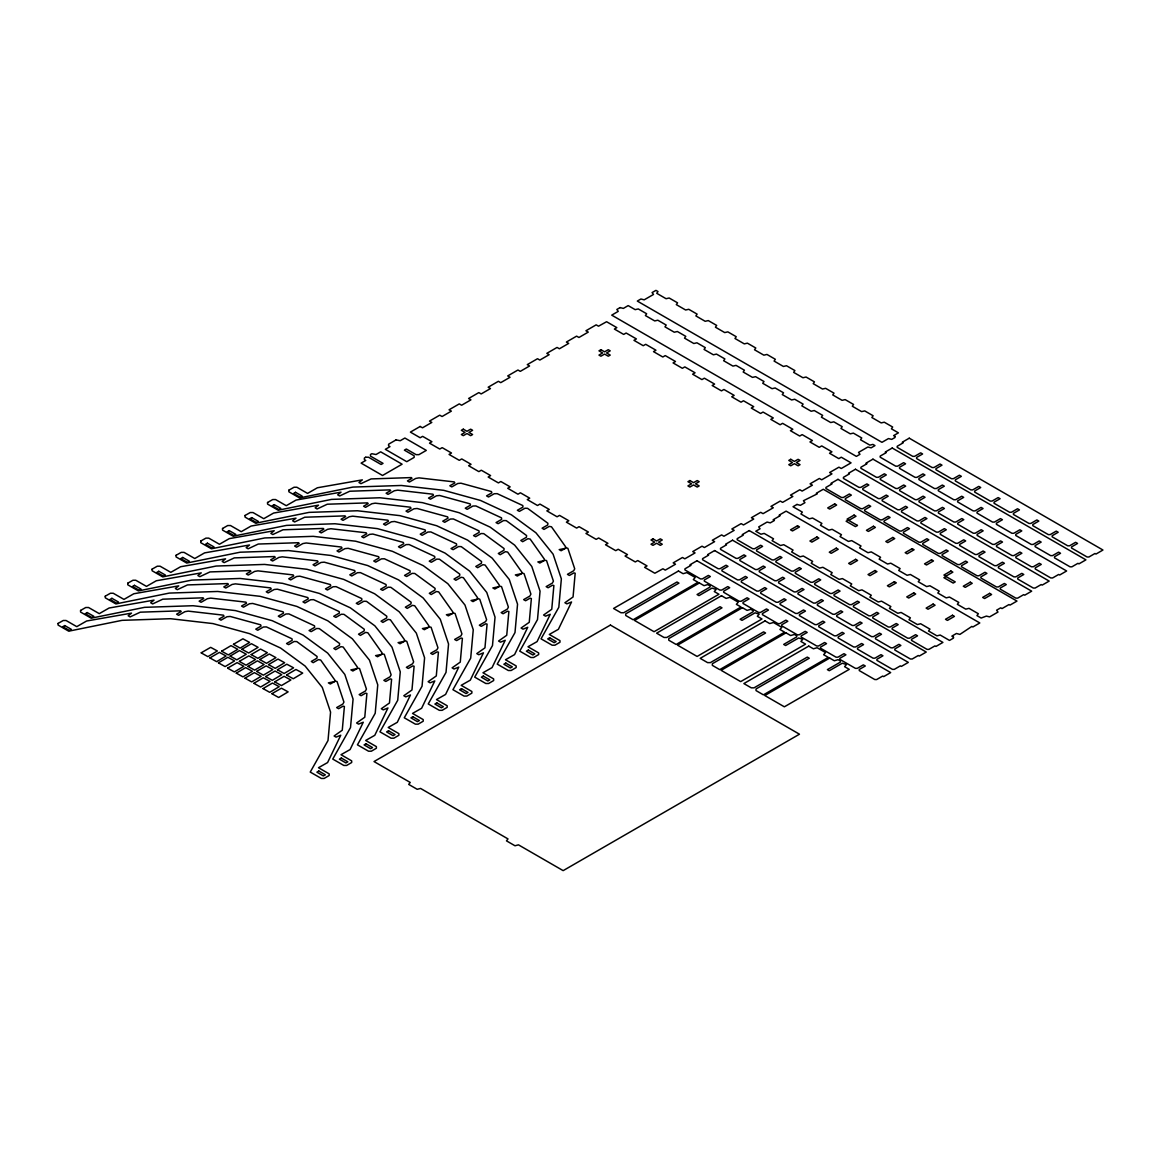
<?xml version="1.0" encoding="UTF-8"?>
<svg xmlns="http://www.w3.org/2000/svg" width="1161" height="1161" viewBox="0 0 1161 1161"><rect width="100%" height="100%" fill="white"/><g stroke="black" fill="none" stroke-linecap="round" stroke-linejoin="round"><path stroke-width="1.5" d="M201.23 652.903L207.906 656.647L217.354 650.973L210.678 647.345L201.245 652.787M209.938 657.939L216.628 661.668L226.076 656.009L219.4 652.38L209.952 657.881M218.457 662.858L225.132 666.588L234.58 660.914L227.904 657.3L218.457 662.8M221.635 651.19L228.311 654.92L237.773 649.304L230.995 645.647L221.635 651.19M227.687 668.185L234.362 671.914L243.825 666.298L237.134 662.626L227.701 668.068M230.139 656.11L236.829 659.84L246.277 654.223L239.5 650.566L230.139 656.11M233.463 644.355L240.153 648.099L249.586 642.425L242.91 638.797L233.477 644.297M236.293 673.148L242.968 676.878L252.43 671.276L245.653 667.604L236.293 673.148M239.369 661.436L246.059 665.166L255.507 659.492L248.831 655.878L239.398 661.32M241.967 649.275L248.657 653.004L258.105 647.33L251.429 643.716L241.981 649.217M245.015 678.184L251.69 681.913L261.152 676.312L254.375 672.64L245.015 678.126M247.975 666.399L254.665 670.129L264.113 664.527L257.437 660.841L247.975 666.399M251.197 654.601L257.887 658.331L267.335 652.714L260.557 649.057L251.211 654.543M253.925 683.336L260.615 687.065L270.063 681.405L263.286 677.792L253.94 683.278M256.697 671.435L263.387 675.165L272.835 669.563L266.159 665.877L256.726 671.319M259.803 659.564L266.493 663.308L275.941 657.634L269.265 654.02L259.817 659.521M263.054 688.604L269.744 692.333L279.191 686.673L272.516 683.045L263.068 688.546M265.622 676.587L272.313 680.317L281.76 674.701L275.07 671.029L265.622 676.587M268.539 664.6L275.215 668.344L284.663 662.728L277.987 659.056L268.539 664.6M271.979 693.756L278.669 697.485L288.117 691.883L281.426 688.197L272.008 693.639M274.751 681.855L281.426 685.585L290.889 679.983L284.111 676.312L274.751 681.855M277.45 669.752L284.14 673.496L293.588 667.822L286.811 664.208L277.45 669.752M286.578 675.02L293.269 678.764L302.716 673.09L295.939 669.476L286.593 674.976M895 436.434L895 437.508L891.735 439.38L888.484 438.568L881.954 442.326L637.316 301.076L640.916 299.001L644.195 299.828L653.512 294.459L652.09 292.572L655.936 290.366L657.997 291.542L656.763 293.327L666.066 298.711L669.171 298L677.56 302.832L676.312 304.617L685.629 310.002L688.734 309.29L697.108 314.123L695.874 315.908L705.177 321.292L708.283 320.581L716.671 325.414L715.423 327.199L724.74 332.583L727.845 331.872L736.219 336.705L734.986 338.49L744.288 343.874L747.394 343.163L755.782 347.995L754.534 349.78L763.851 355.164L766.957 354.453L775.33 359.286L774.097 361.071L783.399 366.455L786.505 365.744L794.893 370.577L793.645 372.362L802.962 377.746L806.068 377.035L814.442 381.867L813.208 383.652L822.51 389.037L825.616 388.325L834.004 393.158L832.756 394.943L842.073 400.327L845.179 399.616L853.553 404.449L852.319 406.234L861.622 411.618L864.727 410.907L873.101 415.74L871.867 417.525L881.184 422.909L884.276 422.198L892.664 427.03L891.43 428.815L898.411 432.85L893.593 435.622L895 436.434M953.471 637.055L953.471 638.129L949.495 640.422L940.192 635.038L936.927 635.851L928.553 631.004L929.946 629.131L920.629 623.747L917.379 624.56L908.99 619.713L910.384 617.841L901.081 612.457L897.816 613.269L889.442 608.422L890.835 606.535L881.518 601.166L878.267 601.964L869.879 597.131L871.272 595.245L861.97 589.875L858.705 590.673L850.331 585.841L851.724 583.954L842.407 578.584L839.156 579.383L830.783 574.55L832.176 572.663L822.859 567.294L819.608 568.092L811.22 563.259L812.613 561.373L803.296 556.003L800.045 556.801L791.657 551.968L793.05 550.082L783.748 544.698L780.482 545.51L772.109 540.663L773.502 538.791L764.185 533.407L760.934 534.22L755.767 531.245L760.063 528.763L758.713 526.905L767.073 522.073L770.294 522.856L774.402 520.491L773.124 519.765L780.105 515.731L779.133 515.165L786.113 511.13L979.811 622.964L972.831 626.998L971.844 626.432L959.9 634.414L956.432 633.485L951.86 636.126L953.471 637.055M58.065 623.442L58.05 625.039L68.717 631.178L122.094 620.337L170.522 618.711L212.942 623.588L249.673 633.688L280.599 648.056L305.14 666.066L322.294 687.428L330.566 712.128L328.012 740.529L310.248 772.08L321.35 778.45L324.137 778.45L329.187 775.49L329.187 773.879L318.477 767.711L327.591 762.559L340.753 735.232L336.051 737.119L334.107 735.987L342.263 730.24L344.396 706.483L343.09 706.149L338.591 708.718L336.646 707.586L342.901 704.016L343.932 702.086L337.038 681.507L335.268 681.188L330.334 684.003L328.389 682.871L334.412 681.638L334.934 680.201L320.668 660.029L318.433 659.651L313.18 662.655L311.308 661.436L316.924 658.229L317.113 656.516L296.766 641.583L294.139 641.496L288.639 644.631L286.535 643.542L292.166 640.335L292.021 638.811L266.391 626.911L263.445 626.998L257.713 630.263L255.768 629.131L261.036 626.113L260.659 624.821L230.154 616.447L226.961 616.752L220.982 620.177L219.037 619.045L224.015 616.186L223.478 615.17L188.213 611.121L184.875 611.702L178.562 615.301L176.617 614.169L181.16 611.571L180.594 610.831L140.278 612.181L130.119 616.912L128.174 615.78L131.527 613.124L86.596 621.019L76.771 626.65L66.046 620.496L63.231 620.496L58.065 623.442M80.573 610.439L80.559 612.05L91.226 618.174L144.603 607.334L193.031 605.723L235.451 610.599L272.182 620.685L303.108 635.052L327.663 653.077L344.802 674.425L353.075 699.14L350.52 727.541L332.757 759.076L343.859 765.462L346.646 765.447L351.696 762.501L351.696 760.876L341 754.708L350.1 749.556L363.262 722.229L358.56 724.116L356.616 722.984L364.772 717.251L366.905 693.494L365.599 693.161L361.1 695.715L359.155 694.583L365.41 691.013L366.441 689.097L359.547 668.504L357.777 668.199L352.842 671.014L350.898 669.868L356.92 668.649L357.443 667.198L343.177 647.025L340.942 646.662L335.689 649.652L333.831 648.433L339.447 645.226L339.622 643.528L319.275 628.594L316.648 628.493L311.148 631.642L309.058 630.539L314.675 627.332L314.529 625.823L288.9 613.908L285.954 613.995L280.222 617.275L278.277 616.143L283.545 613.124L283.168 611.832L252.663 603.444L249.47 603.764L243.491 607.174L241.546 606.042L246.524 603.198L245.987 602.167L210.721 598.118L207.384 598.699L201.071 602.298L199.126 601.166L203.683 598.568L203.102 597.828L162.801 599.178L152.642 603.923L150.698 602.791L154.036 600.121L109.105 608.016L99.28 613.647L88.555 607.508L85.754 607.508L80.573 610.439M105.259 596.188L105.245 597.799L115.911 603.923L169.288 593.082L217.717 591.471L260.137 596.333L296.868 606.434L327.794 620.801L352.349 638.811L369.488 660.174L377.76 684.888L375.206 713.289L357.443 744.825L368.545 751.211L371.346 751.196L376.396 748.25L376.382 746.625L365.686 740.457L374.785 735.305L387.948 707.978L383.246 709.864L381.301 708.732L389.457 703L391.591 679.243L390.285 678.895L385.8 681.463L383.856 680.331L390.096 676.761L391.126 674.846L384.247 654.253L382.462 653.933L377.528 656.749L375.584 655.617L381.621 654.383L382.129 652.946L367.863 632.774L365.628 632.397L360.389 635.401L358.517 634.182L364.133 630.974L364.307 629.277L343.961 614.343L341.334 614.242L335.834 617.391L333.744 616.288L339.36 613.081L339.23 611.571L313.586 599.656L310.64 599.744L304.908 603.023L302.963 601.877L308.245 598.873L307.854 597.581L277.348 589.193L274.17 589.498L268.176 592.923L266.232 591.791L271.21 588.946L270.687 587.916L235.407 583.867L232.069 584.447L225.756 588.046L223.812 586.915L228.369 584.317L227.803 583.577L187.487 584.926L177.328 589.672L175.384 588.54L178.721 585.87L133.805 593.764L123.966 599.395L113.241 593.256L110.44 593.242L105.259 596.188M127.768 583.185L127.754 584.796L138.42 590.92L191.797 580.094L240.24 578.468L282.645 583.344L319.377 593.445L350.303 607.813L374.858 625.823L391.997 647.17L400.269 671.885L397.715 700.286L379.952 731.836L391.068 738.207L393.855 738.207L398.905 735.247L398.891 733.636L388.195 727.468L397.294 722.316L410.457 694.989L405.755 696.876L403.81 695.729L411.966 689.997L414.1 666.24L412.794 665.906L408.309 668.475L406.365 667.328L412.605 663.773L413.635 661.843L406.756 641.264L404.971 640.945L400.037 643.76L398.092 642.628L404.13 641.394L404.638 639.943L390.372 619.771L388.137 619.408L382.898 622.398L381.026 621.179L386.642 617.971L386.831 616.273L366.47 601.34L363.843 601.253L358.343 604.388L356.253 603.299L361.869 600.092L361.739 598.568L336.095 586.653L333.149 586.74L327.417 590.02L325.472 588.888L330.754 585.87L330.377 584.578L299.857 576.19L296.679 576.509L290.685 579.919L288.741 578.788L293.718 575.943L293.196 574.927L257.931 570.864L254.578 571.444L248.265 575.058L246.321 573.911L250.878 571.314L250.312 570.588L209.996 571.923L199.837 576.669L197.892 575.537L201.245 572.881L156.314 580.761L146.475 586.392L135.764 580.253L132.949 580.253L127.768 583.185M152.091 569.151L152.091 570.748L162.743 576.886L216.12 566.046L264.563 564.42L306.968 569.296L343.7 579.397L374.626 593.764L399.181 611.774L416.335 633.137L424.592 657.837L422.053 686.238L404.275 717.788L415.391 724.159L418.178 724.159L423.228 721.199L423.214 719.588L412.518 713.42L421.617 708.268L434.78 680.941L430.078 682.828L428.133 681.696L436.289 675.949L438.423 652.192L437.131 651.858L432.632 654.427L430.687 653.295L436.928 649.725L437.958 647.794L431.079 627.216L429.294 626.896L424.375 629.712L422.415 628.58L428.453 627.346L428.96 625.91L414.695 605.737L412.474 605.36L407.221 608.364L405.349 607.145L410.965 603.923L411.154 602.225L390.793 587.292L388.166 587.205L382.666 590.339L380.576 589.251L386.192 586.044L386.062 584.52L360.418 572.62L357.472 572.707L351.739 575.972L349.795 574.84L355.077 571.822L354.7 570.53L324.195 562.156L321.002 562.461L315.008 565.886L313.064 564.739L318.056 561.895L317.519 560.879L282.254 556.83L278.901 557.411L272.603 561.01L270.658 559.878L275.201 557.28L274.635 556.54L234.319 557.89L224.16 562.621L222.215 561.489L225.568 558.833L180.637 566.728L170.798 572.344L160.087 566.205L157.272 566.205L152.091 569.151M176.051 555.306L176.051 556.917L186.703 563.041L240.08 552.215L288.523 550.59L330.943 555.466L367.674 565.552L398.6 579.919L423.141 597.944L440.295 619.292L448.552 644.007L446.013 672.408L428.249 703.958L439.351 710.329L442.138 710.329L447.188 707.368L447.188 705.757L436.478 699.59L445.592 694.438L458.755 667.111L454.053 668.997L452.108 667.851L460.264 662.118L462.397 638.361L461.091 638.028L456.592 640.596L454.648 639.45L460.902 635.894L461.933 633.964L455.039 613.385L453.269 613.066L448.335 615.881L446.39 614.75L452.413 613.516L452.935 612.065L438.669 591.892L436.434 591.529L431.181 594.519L429.309 593.3L434.925 590.093L435.114 588.395L414.753 573.461L412.14 573.374L406.626 576.509L404.536 575.421L410.152 572.213L410.022 570.69L384.378 558.775L381.447 558.862L375.7 562.142L373.755 561.01L379.037 557.991L378.66 556.7L348.155 548.311L344.962 548.631L338.968 552.041L337.024 550.909L342.016 548.065L341.479 547.049L306.214 542.985L302.876 543.566L296.563 547.179L294.618 546.033L299.161 543.435L298.595 542.709L258.279 544.045L248.12 548.79L246.176 547.658L249.528 545.002L204.597 552.883L194.772 558.514L184.048 552.375L181.232 552.375L176.051 555.306M200.751 541.055L200.737 542.666L211.404 548.79L264.781 537.949L313.209 536.338L355.629 541.215L392.36 551.301L423.286 565.668L447.841 583.693L464.98 605.041L473.253 629.755L470.698 658.156L452.935 689.692L464.037 696.078L466.824 696.063L471.874 693.117L471.874 691.492L461.178 685.324L470.278 680.172L483.44 652.845L478.738 654.731L476.794 653.599L484.95 647.867L487.083 624.11L485.777 623.776L481.278 626.33L479.333 625.198L485.588 621.628L486.619 619.713L479.725 599.12L477.955 598.815L473.02 601.63L471.076 600.484L477.098 599.265L477.621 597.813L463.355 577.641L461.12 577.278L455.867 580.268L454.009 579.049L459.625 575.841L459.8 574.144L439.453 559.21L436.826 559.109L431.326 562.258L429.236 561.155L434.853 557.948L434.707 556.438L409.078 544.524L406.132 544.611L400.4 547.89L398.455 546.758L403.723 543.74L403.346 542.448L372.841 534.06L369.648 534.379L363.669 537.79L361.724 536.658L366.702 533.813L366.165 532.783L330.9 528.734L327.562 529.314L321.249 532.914L319.304 531.782L323.861 529.184L323.28 528.444L282.979 529.793L272.82 534.539L270.876 533.407L274.214 530.737L229.283 538.631L219.458 544.262L208.733 538.124L205.932 538.124L200.751 541.055M222.535 528.487L222.52 530.084L233.187 536.208L286.564 525.382L334.992 523.756L377.412 528.632L414.143 538.733L445.069 553.1L469.625 571.11L486.764 592.458L495.036 617.173L492.482 645.574L474.718 677.124L485.82 683.495L488.621 683.495L493.672 680.535L493.657 678.924L482.961 672.756L492.061 667.604L505.224 640.277L500.522 642.164L498.577 641.032L506.733 635.285L508.866 611.528L507.56 611.194L503.076 613.763L501.131 612.616L507.372 609.061L508.402 607.13L501.508 586.552L499.738 586.232L494.804 589.048L492.859 587.916L498.882 586.682L499.404 585.231L485.138 565.059L482.903 564.696L477.65 567.685L475.792 566.466L481.409 563.259L481.583 561.561L461.236 546.628L458.61 546.541L453.109 549.675L451.019 548.587L456.636 545.38L456.491 543.856L430.862 531.941L427.916 532.028L422.183 535.308L420.238 534.176L425.506 531.158L425.129 529.866L394.624 521.478L391.431 521.797L385.452 525.222L383.507 524.075L388.485 521.231L387.948 520.215L352.683 516.166L349.345 516.732L343.032 520.346L341.087 519.214L345.644 516.616L345.078 515.876L304.762 517.225L294.604 521.957L292.659 520.825L295.997 518.169L251.081 526.049L241.241 531.68L230.517 525.541L227.716 525.541L222.535 528.487M245.044 515.484L245.029 517.095L255.696 523.219L309.073 512.378L357.501 510.767L399.921 515.644L436.652 525.73L467.578 540.097L492.133 558.107L509.273 579.47L517.545 604.184L514.991 632.585L497.227 664.121L508.329 670.507L511.13 670.492L516.181 667.546L516.166 665.921L505.47 659.753L514.57 654.601L527.733 627.274L523.03 629.16L521.086 628.028L529.242 622.296L531.375 598.539L530.069 598.191L525.585 600.759L523.64 599.627L529.88 596.057L530.911 594.142L524.032 573.549L522.247 573.229L517.313 576.045L515.368 574.913L521.405 573.679L521.913 572.242L507.647 552.07L505.412 551.693L500.173 554.697L498.301 553.478L503.918 550.27L504.092 548.572L483.745 533.639L481.118 533.538L475.618 536.687L473.528 535.584L479.145 532.377L479.014 530.867L453.37 518.952L450.424 519.04L444.692 522.319L442.747 521.173L448.03 518.169L447.638 516.877L417.133 508.489L413.955 508.794L407.961 512.219L406.016 511.087L410.994 508.242L410.457 507.212L375.192 503.163L371.854 503.743L365.541 507.342L363.596 506.211L368.153 503.613L367.587 502.873L327.271 504.222L317.113 508.968L315.168 507.836L318.506 505.166L273.59 513.06L263.75 518.691L253.025 512.552L250.225 512.538L245.044 515.484M267.552 502.495L267.538 504.092L278.205 510.216L331.582 499.39L380.01 497.764L422.43 502.64L459.161 512.741L490.087 527.109L514.642 545.119L531.782 566.466L540.054 591.181L537.499 619.582L519.736 651.132L530.853 657.503L533.639 657.503L538.689 654.543L538.675 652.932L527.979 646.764L537.079 641.612L550.241 614.285L545.539 616.172L543.595 615.025L551.751 609.293L553.884 585.536L552.578 585.202L548.094 587.771L546.149 586.624L552.389 583.069L553.42 581.139L546.541 560.56L544.756 560.241L539.821 563.056L537.877 561.924L543.914 560.69L544.422 559.239L530.156 539.067L527.921 538.704L522.682 541.694L520.81 540.475L526.426 537.267L526.615 535.569L506.254 520.636L503.627 520.549L498.127 523.684L496.037 522.595L501.654 519.388L501.523 517.864L475.879 505.949L472.933 506.036L467.201 509.316L465.256 508.184L470.539 505.166L470.161 503.874L439.642 495.486L436.463 495.805L430.47 499.215L428.525 498.084L433.503 495.239L432.98 494.223L397.715 490.16L394.363 490.74L388.05 494.354L386.105 493.222L390.662 490.61L390.096 489.884L349.78 491.234L339.622 495.965L337.677 494.833L341.029 492.177L296.099 500.057L286.259 505.688L275.549 499.549L272.733 499.549L267.552 502.495M288.857 490.189L288.857 491.785L299.509 497.924L352.886 487.083L401.329 485.472L443.734 490.334L480.465 500.435L511.406 514.802L535.947 532.812L553.1 554.174L561.358 578.875L558.818 607.276L541.041 638.826L552.157 645.211L554.943 645.197L559.994 642.236L559.979 640.625L549.284 634.457L558.397 629.306L571.546 601.978L566.844 603.865L564.899 602.733L573.055 596.986L575.188 573.229L573.897 572.895L569.398 575.464L567.453 574.332L573.694 570.762L574.724 568.832L567.845 548.253L566.06 547.934L561.14 550.749L559.196 549.617L565.218 548.384L565.726 546.947L551.46 526.775L549.24 526.397L543.987 529.401L542.114 528.182L547.731 524.975L547.919 523.277L527.558 508.329L524.932 508.242L519.431 511.377L517.342 510.289L522.958 507.081L522.827 505.557L497.184 493.657L494.238 493.744L488.505 497.01L486.561 495.878L491.843 492.859L491.466 491.567L460.961 483.194L457.768 483.498L451.774 486.923L449.829 485.791L454.822 482.947L454.285 481.917L419.019 477.868L415.682 478.448L409.369 482.047L407.424 480.915L411.966 478.317L411.4 477.577L371.085 478.927L360.926 483.673L358.981 482.526L362.334 479.87L317.403 487.765L307.563 493.396L296.853 487.243L294.038 487.243L288.857 490.189M64.711 625.576L62.781 626.708L69.326 630.423L71.314 629.32L64.711 625.576M87.22 612.573L85.29 613.719L91.835 617.434L93.823 616.317L87.22 612.573M111.92 598.321L109.976 599.453L116.521 603.169L118.509 602.066L111.92 598.321M134.429 585.333L132.485 586.465L139.044 590.18L141.018 589.077L134.429 585.333M158.752 571.285L156.808 572.417L163.367 576.132L165.355 575.029L158.752 571.285M182.712 557.454L180.782 558.586L187.327 562.301L189.316 561.198L182.712 557.454M207.398 543.188L205.468 544.335L212.013 548.05L214.001 546.933L207.398 543.188M229.181 530.621L227.251 531.753L233.796 535.468L235.785 534.365L229.181 530.621M251.705 517.617L249.76 518.749L256.305 522.465L258.293 521.362L251.705 517.617M274.214 504.629L272.269 505.761L278.814 509.476L280.802 508.373L274.214 504.629M295.518 492.322L293.573 493.454L300.133 497.169L302.121 496.066L295.518 492.322M318.825 771.02L316.895 772.167L323.382 775.94L325.341 774.822L318.825 771.02M341.334 758.031L339.404 759.163L345.891 762.951L347.85 761.819L341.334 758.031M366.034 743.766L364.09 744.912L370.577 748.685L372.536 747.568L366.034 743.766M388.543 730.777L386.598 731.909L393.086 735.697L395.045 734.579L388.543 730.777M412.866 716.729L410.936 717.861L417.423 721.649L419.382 720.531L412.866 716.729M436.826 702.898L434.896 704.03L441.383 707.818L443.342 706.701L436.826 702.898M461.512 688.647L459.582 689.779L466.069 693.567L468.028 692.435L461.512 688.647M483.295 676.065L481.365 677.197L487.852 680.985L489.811 679.867L483.295 676.065M505.819 663.076L503.874 664.208L510.361 667.981L512.32 666.864L505.819 663.076M528.328 650.073L526.383 651.205L532.87 654.993L534.829 653.875L528.328 650.073M549.632 637.766L547.702 638.913L554.189 642.686L556.148 641.569L549.632 637.766M857.428 525.44L855.439 526.615L846.122 521.245L848.14 520.084L857.428 525.44M620.105 307.592L616.839 309.479L618.247 311.366L611.731 315.139L856.368 456.389L859.967 454.299L858.545 452.398L867.862 447.014L871.142 447.827L874.988 445.592L872.927 444.416L869.836 445.127L860.519 439.758L861.752 437.958L853.379 433.126L850.273 433.837L840.97 428.467L842.204 426.667L833.816 421.835L830.725 422.546L821.407 417.176L822.641 415.377L814.267 410.544L811.162 411.255L801.859 405.886L803.093 404.086L794.704 399.253L791.613 399.964L782.296 394.595L783.53 392.795L775.156 387.963L772.05 388.674L762.748 383.304L763.982 381.505L755.593 376.672L752.502 377.383L743.185 372.013L744.419 370.214L736.045 365.381L732.939 366.092L723.637 360.723L724.87 358.923L716.482 354.09L713.391 354.802L704.074 349.432L705.308 347.632L696.934 342.8L693.828 343.511L684.526 338.141L685.759 336.342L677.371 331.509L674.28 332.22L664.963 326.851L666.196 325.051L657.823 320.218L654.717 320.929L645.414 315.56L646.648 313.76L638.26 308.928L635.169 309.653L628.174 305.604L623.37 308.405L620.105 307.592M365.73 457.231L364.38 458.014L364.38 459.625L365.773 460.438L361.115 463.123L382.535 475.488L402.098 464.197L380.677 451.832L376.019 454.517L371.825 453.719L370.475 454.488L370.475 456.113L383.043 463.37L381.098 464.487L368.516 457.231L365.73 457.231M396.046 439.903L388.587 444.213L388.587 445.824L389.994 446.637L385.336 449.322L406.756 461.686L414.158 457.405L414.158 455.794L404.376 450.149L406.335 449.017L416.117 454.662L418.903 454.662L426.305 450.395L404.884 438.031L400.226 440.716L396.046 439.903M420.18 426.464L410.399 432.11L420.18 437.755L422.619 436.347L431.936 441.717L429.497 443.139L439.743 449.046L442.181 447.638L451.498 453.008L449.046 454.43L459.292 460.336L461.73 458.929L471.047 464.298L468.609 465.721L478.854 471.627L481.293 470.22L490.61 475.589L488.157 477.011L498.403 482.918L500.841 481.51L510.158 486.88L507.72 488.288L517.966 494.209L520.404 492.801L529.721 498.171L527.268 499.578L537.514 505.499L539.952 504.092L549.269 509.461L546.831 510.869L557.077 516.79L559.515 515.382L568.817 520.752L566.379 522.16L576.625 528.081L579.063 526.673L588.38 532.043L585.942 533.45L596.188 539.372L598.626 537.964L607.929 543.333L605.491 544.741L615.736 550.662L618.174 549.255L627.491 554.624L625.053 556.032L635.299 561.953L637.737 560.545L647.04 565.915L644.602 567.323L654.848 573.244L662.931 568.774L665.268 570.124L675.513 564.217L673.177 562.867L682.494 557.483L684.816 558.833L695.062 552.926L692.74 551.577L702.042 546.192L704.379 547.542L714.625 541.636L712.288 540.286L721.605 534.916L723.927 536.251L734.173 530.345L731.851 528.995L741.153 523.626L743.49 524.961L753.736 519.054L751.399 517.704L760.716 512.335L763.038 513.67L773.284 507.763L770.962 506.414L780.265 501.044L782.601 502.379L792.847 496.473L790.51 495.123L799.827 489.753L802.149 491.088L812.395 485.182L810.073 483.832L819.376 478.463L821.712 479.798L831.958 473.891L829.622 472.542L838.939 467.172L841.261 468.507L851.057 462.862L841.261 457.202L838.808 458.624L829.505 453.24L831.944 451.832L821.698 445.911L819.26 447.333L809.943 441.949L812.395 440.541L802.149 434.62L799.697 436.043L790.394 430.658L792.832 429.251L782.587 423.33L780.148 424.752L770.831 419.368L773.284 417.96L763.038 412.053L760.586 413.461L751.283 408.077L753.721 406.669L743.475 400.763L741.037 402.17L731.72 396.786L734.173 395.379L723.927 389.472L721.474 390.88L712.172 385.496L714.61 384.088L704.364 378.181L701.926 379.589L692.609 374.205L695.062 372.797L684.816 366.891L682.363 368.298L673.061 362.914L675.499 361.506L665.253 355.6L662.815 357.007L653.498 351.623L655.95 350.216L645.705 344.309L643.252 345.717L633.95 340.333L636.388 338.925L626.142 333.018L623.704 334.426L614.387 329.056L616.839 327.634L606.593 321.728L598.51 326.197L596.173 324.848L585.928 330.769L588.264 332.104L578.947 337.488L576.625 336.139L566.379 342.06L568.701 343.395L559.399 348.779L557.062 347.429L546.816 353.35L549.153 354.685L539.836 360.07L537.514 358.72L527.268 364.641L529.59 365.976L520.288 371.36L517.951 370.011L507.705 375.932L510.042 377.267L500.725 382.651L498.403 381.301L488.157 387.223L490.479 388.558L481.176 393.942L478.84 392.592L468.594 398.513L470.931 399.848L461.614 405.233L459.292 403.883L449.046 409.804L451.368 411.139L442.065 416.523L439.729 415.174L429.483 421.095L431.819 422.43L422.502 427.814L420.18 426.464M463.297 429.164L461.338 430.296L465.024 432.414L461.338 434.533L463.297 435.665L466.983 433.546L470.655 435.665L472.614 434.533L468.928 432.414L472.614 430.296L470.655 429.164L466.983 431.282L463.297 429.164M600.919 349.708L598.96 350.84L602.632 352.959L598.96 355.092L600.919 356.209L604.591 354.09L608.277 356.209L610.222 355.092L606.55 352.959L610.222 350.84L608.277 349.708L604.591 351.827L600.919 349.708M689.881 480.552L687.922 481.684L691.593 483.803L687.922 485.922L689.881 487.054L693.552 484.935L697.239 487.054L699.183 485.922L695.512 483.803L699.183 481.684L697.239 480.552L693.552 482.671L689.881 480.552M652.961 538.849L651.002 539.981L654.673 542.1L651.002 544.219L652.961 545.351L656.633 543.232L660.319 545.351L662.263 544.219L658.592 542.1L662.263 539.981L660.319 538.849L656.633 540.968L652.961 538.849M790.743 459.306L788.783 460.424L792.455 462.557L788.783 464.676L790.743 465.808L794.414 463.689L798.1 465.808L800.045 464.676L796.373 462.557L800.045 460.424L798.1 459.306L794.414 461.425L790.743 459.306M678.445 571.009L613.559 608.466L620.961 612.732L623.747 612.732L676.994 581.995L678.953 583.127L625.706 613.864L625.706 615.475L633.108 619.756L697.993 582.285L693.335 579.6L695.207 577.452L686.819 572.62L683.103 573.694L678.445 571.009M696.977 560.748L689.997 564.783L690.969 565.349L684.917 568.846L684.917 569.92L700.475 578.904L702.332 578.904L708.384 575.406L710.343 576.538L704.292 580.021L704.292 581.11L719.835 590.078L721.707 590.078L727.758 586.581L729.703 587.713L723.651 591.21L723.651 592.284L739.209 601.267L741.066 601.267L747.118 597.77L749.077 598.902L743.025 602.399L743.025 603.473L758.583 612.442L760.44 612.442L766.492 608.944L768.451 610.076L762.4 613.574L762.4 614.648L777.943 623.631L779.815 623.631L785.866 620.134L787.811 621.266L781.759 624.763L781.759 625.837L797.317 634.806L799.174 634.806L805.226 631.323L807.185 632.44L801.134 635.938L801.134 637.012L816.691 645.995L818.549 645.995L824.6 642.497L826.559 643.629L820.508 647.127L820.508 648.201L836.051 657.184L837.923 657.184L843.974 653.687L845.919 654.819L839.867 658.302L839.867 659.375L855.425 668.359L857.282 668.359L863.334 664.861L865.293 665.993L859.242 669.491L859.242 670.565L874.799 679.548L876.657 679.548L882.708 676.05L883.681 676.616L890.676 672.582L696.977 560.748M714.625 550.561L707.644 554.595L708.616 555.161L702.565 558.659L702.565 559.733L718.122 568.716L719.98 568.716L726.031 565.218L727.991 566.35L721.939 569.833L721.939 570.907L737.482 579.89L739.354 579.89L745.406 576.393L747.35 577.525L741.298 581.022L741.298 582.096L756.856 591.08L758.713 591.08L764.765 587.582L766.724 588.714L760.673 592.197L760.673 593.286L776.23 602.254L778.088 602.254L784.139 598.757L786.099 599.889L780.047 603.386L780.047 604.46L795.59 613.443L797.462 613.443L803.514 609.946L805.458 611.078L799.407 614.575L799.407 615.649L814.964 624.618L816.822 624.618L822.873 621.135L824.832 622.252L818.781 625.75L818.781 626.824L834.338 635.807L836.196 635.807L842.247 632.31L844.207 633.442L838.155 636.939L838.155 638.013L853.698 646.982L855.57 646.982L861.622 643.499L863.566 644.616L857.515 648.114L857.515 649.188L873.072 658.171L874.93 658.171L880.981 654.673L882.94 655.805L876.889 659.303L876.889 660.377L892.446 669.36L894.304 669.36L900.355 665.863L901.328 666.429L908.323 662.394L714.625 550.561M732.547 540.213L725.567 544.248L726.554 544.814L720.502 548.297L720.502 549.385L736.045 558.354L737.903 558.354L743.969 554.856L745.913 555.988L739.862 559.486L739.862 560.56L755.419 569.543L757.277 569.543L763.328 566.046L765.288 567.178L759.236 570.675L759.236 571.749L774.779 580.718L776.651 580.718L782.703 577.235L784.662 578.352L778.596 581.85L778.596 582.924L794.153 591.907L796.011 591.907L802.062 588.409L804.022 589.541L797.97 593.039L797.97 594.113L813.527 603.081L815.385 603.081L821.437 599.598L823.396 600.716L817.344 604.213L817.344 605.287L832.887 614.271L834.759 614.271L840.811 610.773L842.77 611.905L836.704 615.403L836.704 616.476L852.261 625.46L854.119 625.46L860.17 621.962L862.13 623.094L856.078 626.577L856.078 627.651L871.635 636.634L873.493 636.634L879.545 633.137L881.504 634.269L875.452 637.766L875.452 638.84L890.995 647.823L892.867 647.823L898.919 644.326L900.878 645.458L894.812 648.955L894.812 650.029L910.369 658.998L912.227 658.998L918.278 655.501L919.265 656.067L926.246 652.047L732.547 540.213M749.237 530.577L742.256 534.611L743.229 535.177L737.177 538.675L737.177 539.749L752.72 548.732L754.592 548.732L760.644 545.235L762.603 546.367L756.551 549.85L756.551 550.938L772.094 559.907L773.952 559.907L780.018 556.409L781.963 557.541L775.911 561.039L775.911 562.113L791.468 571.096L793.326 571.096L799.378 567.598L801.337 568.73L795.285 572.228L795.285 573.302L810.828 582.271L812.7 582.271L818.752 578.788L820.711 579.905L814.659 583.402L814.659 584.476L830.202 593.46L832.06 593.46L838.126 589.962L840.071 591.094L834.019 594.592L834.019 595.666L849.576 604.634L851.434 604.634L857.486 601.151L859.445 602.269L853.393 605.766L853.393 606.84L868.936 615.823L870.808 615.823L876.86 612.326L878.819 613.458L872.767 616.955L872.767 618.029L888.31 627.013L890.168 627.013L896.234 623.515L898.179 624.647L892.127 628.13L892.127 629.204L907.684 638.187L909.542 638.187L915.594 634.69L917.553 635.822L911.501 639.319L911.501 640.393L927.044 649.376L928.916 649.376L934.968 645.879L935.94 646.445L942.921 642.41L749.237 530.577M837.981 479.348L831 483.368L831.987 483.934L825.921 487.431L825.921 488.505L841.478 497.488L843.336 497.488L849.388 493.991L851.347 495.123L845.295 498.62L845.295 499.694L860.852 508.663L862.71 508.663L868.762 505.18L870.721 506.298L864.669 509.795L864.669 510.869L880.212 519.852L882.084 519.852L888.136 516.355L890.095 517.487L884.029 520.984L884.029 522.058L899.586 531.041L901.444 531.041L907.496 527.544L909.455 528.676L903.403 532.159L903.403 533.233L918.961 542.216L920.818 542.216L926.87 538.719L928.829 539.85L922.777 543.348L922.777 544.422L938.32 553.405L940.192 553.405L946.244 549.908L948.203 551.04L942.137 554.523L942.137 555.611L957.694 564.58L959.552 564.58L965.604 561.082L967.563 562.214L961.511 565.712L961.511 566.786L977.069 575.769L978.926 575.769L984.978 572.271L986.937 573.403L980.885 576.901L980.885 577.975L996.428 586.944L998.3 586.944L1004.352 583.461L1006.297 584.578L1000.245 588.076L1000.245 589.149L1015.802 598.133L1017.66 598.133L1023.712 594.635L1024.699 595.201L1031.679 591.167L837.981 479.348M855.468 469.247L848.488 473.282L849.46 473.848L843.408 477.345L843.408 478.419L858.966 487.388L860.823 487.388L866.875 483.905L868.834 485.022L862.783 488.52L862.783 489.594L878.326 498.577L880.198 498.577L886.249 495.079L888.194 496.211L882.142 499.709L882.142 500.783L897.7 509.766L899.557 509.766L905.609 506.269L907.568 507.401L901.517 510.884L901.517 511.957L917.074 520.941L918.932 520.941L924.983 517.443L926.942 518.575L920.891 522.073L920.891 523.147L936.434 532.13L938.306 532.13L944.357 528.632L946.302 529.764L940.25 533.247L940.25 534.336L955.808 543.304L957.665 543.304L963.717 539.807L965.676 540.939L959.625 544.436L959.625 545.51L975.182 554.494L977.04 554.494L983.091 550.996L985.05 552.128L978.999 555.626L978.999 556.7L994.542 565.668L996.414 565.668L1002.465 562.185L1004.41 563.303L998.358 566.8L998.358 567.874L1013.916 576.857L1015.773 576.857L1021.825 573.36L1023.784 574.492L1017.733 577.989L1017.733 579.063L1033.29 588.032L1035.148 588.032L1041.199 584.549L1042.172 585.115L1049.167 581.08L855.468 469.247M872.956 459.161L865.961 463.181L866.948 463.747L860.896 467.244L860.896 468.318L876.439 477.302L878.311 477.302L884.363 473.804L886.307 474.936L880.256 478.434L880.256 479.508L895.813 488.491L897.671 488.491L903.722 484.993L905.682 486.125L899.63 489.608L899.63 490.682L915.187 499.665L917.045 499.665L923.097 496.168L925.056 497.3L919.004 500.797L919.004 501.871L934.547 510.855L936.419 510.855L942.471 507.357L944.415 508.489L938.364 511.972L938.364 513.06L953.921 522.029L955.779 522.029L961.83 518.532L963.79 519.664L957.738 523.161L957.738 524.235L973.281 533.218L975.153 533.218L981.205 529.721L983.164 530.853L977.112 534.35L977.112 535.424L992.655 544.393L994.513 544.393L1000.579 540.91L1002.523 542.027L996.472 545.525L996.472 546.599L1012.029 555.582L1013.887 555.582L1019.938 552.085L1021.898 553.216L1015.846 556.714L1015.846 557.788L1031.389 566.757L1033.261 566.757L1039.313 563.274L1041.272 564.391L1035.22 567.889L1035.22 568.963L1050.763 577.946L1052.621 577.946L1058.687 574.448L1059.659 575.014L1066.64 570.98L872.956 459.161M892.228 448.03L885.233 452.064L886.22 452.63L880.169 456.113L880.169 457.187L895.712 466.171L897.584 466.171L903.635 462.673L905.58 463.805L899.528 467.302L899.528 468.376L915.086 477.36L916.943 477.36L922.995 473.862L924.954 474.994L918.902 478.492L918.902 479.566L934.46 488.534L936.317 488.534L942.369 485.037L944.328 486.169L938.277 489.666L938.277 490.74L953.82 499.723L955.692 499.723L961.743 496.226L963.688 497.358L957.636 500.855L957.636 501.929L973.194 510.898L975.051 510.898L981.103 507.415L983.062 508.533L977.011 512.03L977.011 513.104L992.568 522.087L994.426 522.087L1000.477 518.59L1002.436 519.722L996.385 523.219L996.385 524.293L1011.928 533.276L1013.8 533.276L1019.851 529.779L1021.796 530.911L1015.744 534.394L1015.744 535.468L1031.302 544.451L1033.159 544.451L1039.211 540.953L1041.17 542.085L1035.119 545.583L1035.119 546.657L1050.676 555.64L1052.534 555.64L1058.585 552.143L1060.544 553.275L1054.493 556.758L1054.493 557.846L1070.036 566.815L1071.908 566.815L1077.959 563.317L1078.932 563.883L1085.912 559.849L892.228 448.03M909.252 438.19L902.271 442.225L903.243 442.791L897.192 446.288L897.192 447.362L912.749 456.346L914.607 456.346L920.658 452.848L922.618 453.98L916.566 457.463L916.566 458.537L932.123 467.52L933.981 467.52L940.033 464.023L941.992 465.155L935.94 468.652L935.94 469.726L951.483 478.709L953.355 478.709L959.407 475.212L961.352 476.344L955.3 479.827L955.3 480.915L970.857 489.884L972.715 489.884L978.767 486.386L980.726 487.518L974.674 491.016L974.674 492.09L990.231 501.073L992.089 501.073L998.141 497.576L1000.1 498.708L994.048 502.205L994.048 503.279L1009.591 512.248L1011.463 512.248L1017.515 508.765L1019.46 509.882L1013.408 513.38L1013.408 514.454L1028.965 523.437L1030.823 523.437L1036.875 519.939L1038.834 521.071L1032.782 524.569L1032.782 525.643L1048.339 534.611L1050.197 534.611L1056.249 531.128L1058.208 532.246L1052.156 535.743L1052.156 536.817L1067.699 545.801L1069.571 545.801L1075.623 542.303L1077.568 543.435L1071.516 546.933L1071.516 548.007L1087.073 556.99L1088.931 556.99L1094.983 553.492L1095.969 554.058L1102.95 550.024L909.252 438.19M796.983 504.44L793.021 506.733L802.338 512.117L800.93 513.989L809.319 518.836L812.569 518.024L821.886 523.408L820.493 525.28L828.867 530.127L832.132 529.314L841.449 534.699L840.042 536.571L848.43 541.418L851.681 540.605L860.998 545.989L859.604 547.861L867.978 552.709L871.243 551.896L880.56 557.28L879.153 559.152L887.541 563.999L890.792 563.187L900.109 568.571L898.716 570.443L907.089 575.275L910.355 574.477L919.657 579.847L918.264 581.734L926.652 586.581L929.903 585.768L939.22 591.138L937.827 593.024L946.2 597.871L949.466 597.059L958.783 602.428L957.375 604.315L965.763 609.148L969.014 608.349L978.331 613.719L976.938 615.606L981.161 618.044L986.386 616.099L989.607 616.883L997.981 612.065L996.617 610.193L1000.724 607.827L1002.03 608.582L1009.011 604.547L1009.983 605.113L1016.978 601.079L823.28 489.26L816.299 493.294L817.271 493.86L803.427 500.725L804.95 502.684L800.379 505.325L796.983 504.44M610.425 625.068L374.016 761.558L410.225 782.456L408.701 784.401L417.205 789.306L420.572 788.435L507.996 838.91L506.486 840.854L514.991 845.774L518.459 844.845L563.158 870.634L799.465 734.202L610.425 625.068M834.686 503.903L827.706 507.938L829.651 509.069L836.646 505.035L834.686 503.903M797.52 525.788L790.539 529.822L792.499 530.954L799.479 526.92L797.52 525.788M699.386 582.967L634.501 620.424L654.064 631.715L718.949 594.258L714.291 591.573L716.148 589.425L712.012 588.105L698.98 595.637L697.064 594.534L710.097 587.002L710.097 585.928L707.775 584.578L704.045 585.652L699.386 582.967M854.061 515.092L847.066 519.127L849.025 520.259L856.005 516.224L854.061 515.092M816.894 536.977L809.914 540.997L811.873 542.129L818.853 538.094L816.894 536.977M721.489 595.724L656.604 633.18L664.005 637.462L666.791 637.462L720.038 606.724L721.997 607.842L668.751 638.594L668.751 640.204L676.152 644.471L741.037 607.014L736.379 604.33L738.251 602.182L729.863 597.335L726.133 598.408L721.489 595.724M873.42 526.267L866.44 530.301L868.399 531.433L875.379 527.399L873.42 526.267M836.268 548.152L829.273 552.186L831.232 553.318L838.213 549.284L836.268 548.152M742.43 607.696L677.545 645.153L697.108 656.444L761.993 618.987L757.335 616.288L759.192 614.14L755.056 612.834L742.024 620.351L740.108 619.248L753.141 611.716L753.141 610.642L750.819 609.307L747.089 610.381L742.43 607.696M892.794 537.456L885.814 541.49L887.759 542.622L894.754 538.588L892.794 537.456M855.628 559.341L848.647 563.375L850.607 564.493L857.587 560.458L855.628 559.341M765.07 620.888L700.185 658.345L707.586 662.626L710.372 662.626L763.619 631.874L765.578 633.006L712.332 663.744L712.332 665.355L719.733 669.636L784.618 632.179L779.96 629.48L781.832 627.332L773.444 622.499L769.714 623.573L765.07 620.888M912.169 548.645L905.174 552.665L907.133 553.797L914.113 549.763L912.169 548.645M875.002 570.515L868.022 574.55L869.966 575.682L876.961 571.647L875.002 570.515M786.012 632.847L721.126 670.318L740.689 681.609L805.574 644.137L800.916 641.452L802.773 639.305L798.637 637.999L785.605 645.516L783.69 644.413L796.722 636.881L796.722 635.807L794.4 634.457L790.67 635.546L786.012 632.847M931.528 559.82L924.548 563.854L926.507 564.986L933.488 560.952L931.528 559.82M894.376 581.705L887.381 585.739L889.341 586.856L896.321 582.837L894.376 581.705M808.753 646.111L743.867 683.568L751.269 687.834L754.055 687.834L807.301 657.097L809.261 658.229L756.014 688.966L756.014 690.577L763.416 694.858L828.301 657.402L823.642 654.702L825.515 652.555L817.126 647.722L813.411 648.796L808.753 646.111M950.903 571.009L943.922 575.043L945.867 576.161L952.862 572.141L950.903 571.009M913.736 592.879L906.756 596.914L908.715 598.046L915.695 594.011L913.736 592.879M945.939 576.509L943.893 577.685L953.21 583.069L955.242 581.893L945.939 576.509M829.694 658.069L764.809 695.526L784.372 706.817L849.257 669.36L844.598 666.675L846.456 664.527L842.32 663.207L829.288 670.739L827.372 669.636L840.404 662.104L840.404 661.03L838.082 659.68L834.353 660.754L829.694 658.069M970.277 582.183L963.282 586.218L965.241 587.35L972.221 583.315L970.277 582.183M933.11 604.068L926.13 608.103L928.074 609.235L935.069 605.2L933.11 604.068M989.636 593.373L982.656 597.407L984.615 598.539L991.596 594.505L989.636 593.373M952.484 615.243L945.489 619.277L947.449 620.409L954.429 616.375L952.484 615.243"/></g></svg>
